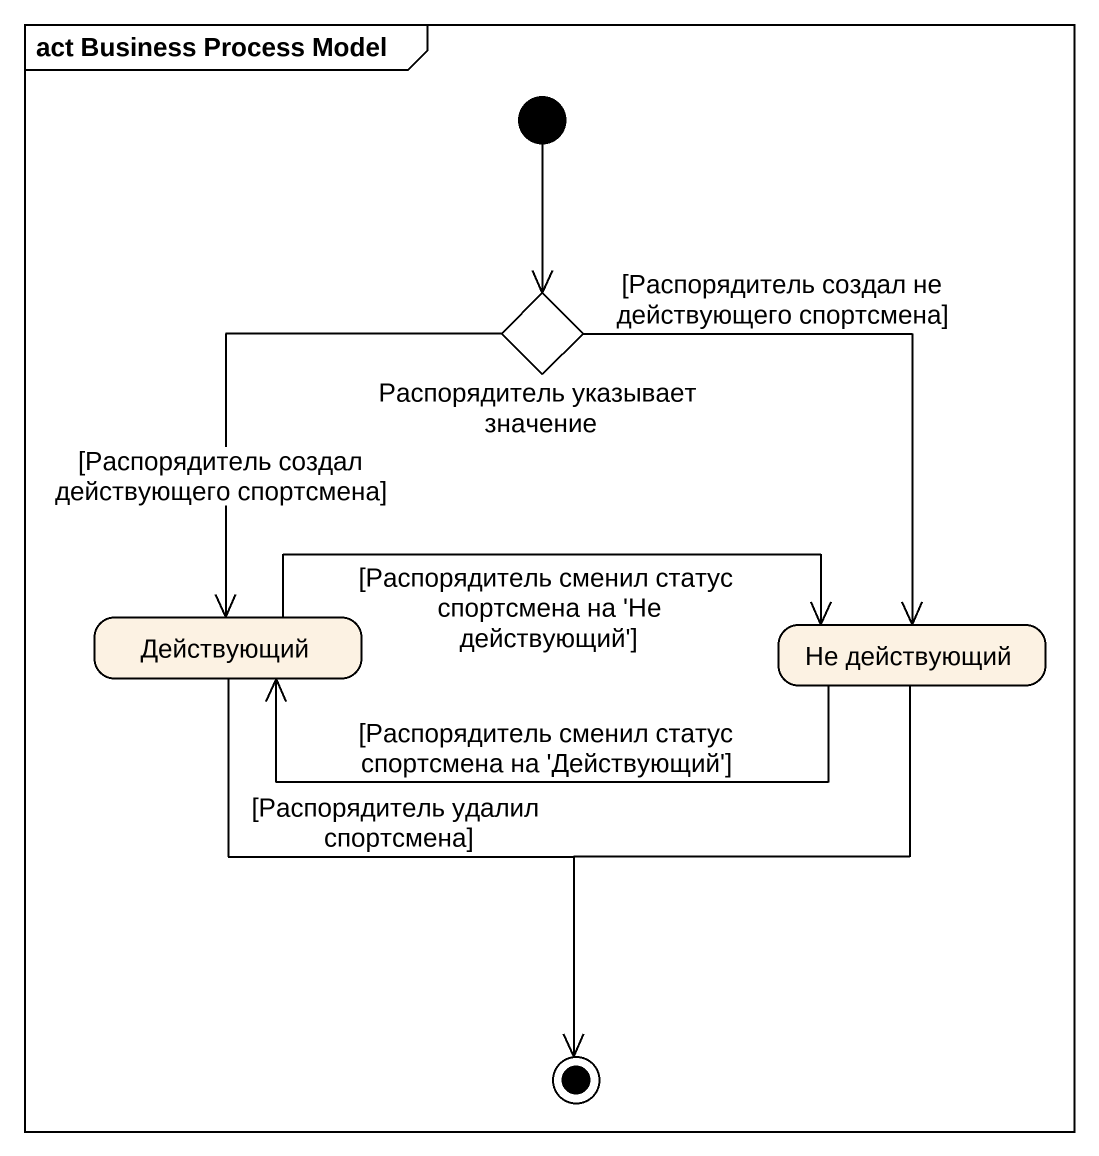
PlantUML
@startuml
mainframe act Business Process Model
hide empty description
state "Распорядитель указывает значение" as Распорядитель_указывает <<choice>>
state Действующий
state "Не действующий" as Не_действующий
[*] --> Распорядитель_указывает
Распорядитель_указывает --> Действующий : [Распорядитель создал действующего спортсмена]
Распорядитель_указывает --> Не_действующий : [Распорядитель создал не действующего спортсмена]
Действующий -right-> Не_действующий : [Распорядитель сменил статус спортсмена на 'Не действующий']
Не_действующий -left-> Действующий : [Распорядитель сменил статус спортсмена на 'Действующий']
Действующий --> [*] : [Распорядитель удалил спортсмена]
Не_действующий --> [*]
@enduml
